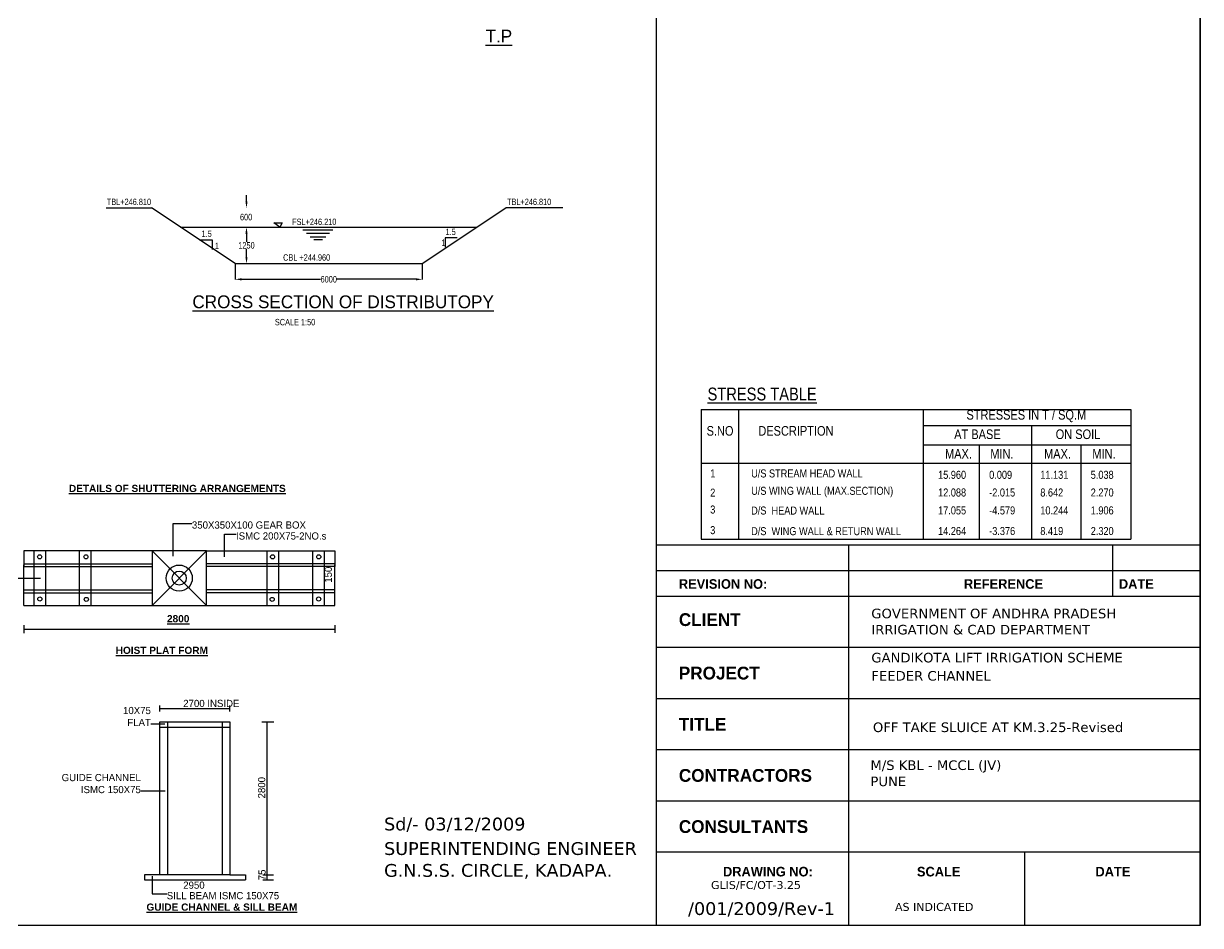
# Model space of a CAD drawing. Header units: inches. Extents: x -392027 to 80613, y -22027 to 270759.
# Drawn here: x -359664 to -322887, y 221522 to 249727 of the extents above; entities that cross this region are included whole.
import ezdxf

# ---------------------------------------------------------------- set-up
doc = ezdxf.new("R2010")
doc.units = ezdxf.units.IN
doc.header["$MEASUREMENT"] = 0
for name, color, linetype in [('head wall', 4, 'Continuous'), ('main canal', 1, 'Continuous'), ('walls', 130, 'Continuous')]:
    doc.layers.add(name, color=color, linetype=linetype)
doc.styles.add('ARIAL NARROW', font='ARIALN.TTF')
doc.styles.add('CITYBLUEPR', font='cityb___.ttf')
doc.styles.add('VERDANA', font='verdana.ttf')
doc.dimstyles.get("Standard").update_dxf_attribs({"dimtxt": 0.18, "dimasz": 0.18, "dimexe": 0.18, "dimexo": 0.0625, "dimgap": 0.09, "dimtad": 0, "dimtih": 1, "dimtoh": 1, "dimdec": 4, "dimzin": 0, "dimdsep": 46, "dimtxsty": 'Standard', "dimcen": 0.09, "dimadec": 0, "dimazin": 0, "dimtfac": 1, "dimtdec": 4, "dimtofl": 0, "dimtmove": 0, "dimatfit": 3, "dimfxl": 1, "dimtolj": 1, "dimtzin": 0, "dimarcsym": 0})

# ---------------------------------------------------------------- blocks, each defined once
blk = doc.blocks.new('*D49')
at = {"layer": 'Defpoints', "color": 0, "transparency": 16777216}
for p in [(-353052, 242219), (-347203, 242219), (-347203, 241728)]:
    blk.add_point(p, dxfattribs=at)
at = {"layer": 'walls', "color": 0, "lineweight": -2, "transparency": 16777216}
for p, q in [((-353052, 242219), (-353052, 241727)), ((-347203, 242219), (-347203, 241727)), ((-352852, 241728), (-350382, 241728)), ((-347403, 241728), (-349872, 241728))]:
    blk.add_line(p, q, dxfattribs=at)
at = {"layer": 'walls', "color": 0, "transparency": 16777216}
for points in [[(-352852, 241761), (-352852, 241694), (-353052, 241728)], [(-347403, 241761), (-347403, 241694), (-347203, 241728)]]:
    blk.add_solid(points, dxfattribs=at)
at = {"layer": 'walls', "color": 0, "transparency": 16777216, "insert": (-350127, 241728), "char_height": 200, "attachment_point": 5, "style": 'ARIAL NARROW'}
blk.add_mtext('\\A1;6000', dxfattribs=at)
blk = doc.blocks.new('*D27')
at = {"layer": 'Defpoints', "color": 0, "transparency": 16777216}
for p in [(-352888, 243359), (-352953, 242219), (-352697, 242219)]:
    blk.add_point(p, dxfattribs=at)
at = {"layer": 'walls', "color": 0, "lineweight": -2, "transparency": 16777216}
for p, q in [((-352888, 243359), (-352697, 243359)), ((-352697, 243159), (-352697, 242901)), ((-352697, 242419), (-352697, 242677)), ((-352953, 242219), (-352697, 242219))]:
    blk.add_line(p, q, dxfattribs=at)
at = {"layer": 'walls', "color": 0, "transparency": 16777216}
for points in [[(-352730, 243159), (-352664, 243159), (-352697, 243359)], [(-352730, 242419), (-352664, 242419), (-352697, 242219)]]:
    blk.add_solid(points, dxfattribs=at)
at = {"layer": 'walls', "color": 0, "transparency": 16777216, "insert": (-352697, 242789), "char_height": 200, "attachment_point": 5, "style": 'ARIAL NARROW'}
blk.add_mtext('\\A1;1250', dxfattribs=at)
blk = doc.blocks.new('*D28')
at = {"layer": 'Defpoints', "color": 0, "transparency": 16777216}
for p in [(-352697, 243959), (-352697, 243959), (-352974, 243359)]:
    blk.add_point(p, dxfattribs=at)
at = {"layer": 'walls', "color": 0, "lineweight": -2, "transparency": 16777216}
for p, q in [((-352697, 244159), (-352697, 244359)), ((-352698, 243959), (-352698, 243959)), ((-352974, 243359), (-352697, 243359)), ((-352697, 243159), (-352697, 242959))]:
    blk.add_line(p, q, dxfattribs=at)
at = {"layer": 'walls', "color": 0, "transparency": 16777216}
for points in [[(-352731, 244159), (-352664, 244159), (-352697, 243959)], [(-352731, 243159), (-352664, 243159), (-352697, 243359)]]:
    blk.add_solid(points, dxfattribs=at)
at = {"layer": 'walls', "color": 0, "transparency": 16777216, "insert": (-352708, 243673), "char_height": 200, "attachment_point": 5, "style": 'ARIAL NARROW'}
blk.add_mtext('\\A1;600', dxfattribs=at)

msp = doc.modelspace()

# ---------------------------------------------------------------- linework, layer by layer
at = {"color": 0}
for p, q in [((-338491.5, 237652.1), (-325066.3, 237652.1)), ((-338491.5, 237652.1), (-338491.5, 233603.3)), ((-337326.4, 237652.1), (-337326.4, 233603.3)), ((-331553.8, 237652.1), (-331553.8, 233603.3)), ((-325066.3, 237652.1), (-325066.3, 233603.3)), ((-331553.8, 237159.3), (-325066.3, 237159.3)), ((-328164.4, 237159.3), (-328164.4, 233603.3)), ((-331553.8, 236550.7), (-325066.3, 236550.7)), ((-329806.2, 236550.7), (-329806.2, 233603.3)), ((-326628.6, 236550.7), (-326628.6, 233603.3)), ((-338491.5, 235974.1), (-325066.3, 235974.1)), ((-338491.5, 233603.3), (-325066.3, 233603.3)), ((-355649.2, 233233.9), (-359658.7, 233233.9)), ((-359658.7, 233233.9), (-359658.7, 232747.9)), ((-359334, 231532.9), (-359334, 233233.9)), ((-358969.5, 231532.9), (-358969.5, 233233.9)), ((-357910.2, 231532.9), (-357910.2, 233233.9)), ((-357545.7, 231532.9), (-357545.7, 233233.9)), ((-355649.2, 233233.9), (-353948.2, 231532.9)), ((-355649.2, 231532.9), (-353948.2, 233233.9)), ((-355649.2, 233233.9), (-355649.2, 231532.9)), ((-353948.2, 233233.9), (-355649.2, 233233.9)), ((-353948.2, 231532.9), (-353948.2, 233233.9)), ((-353948.2, 233233.9), (-349938.7, 233233.9)), ((-352051.7, 231532.9), (-352051.7, 233233.9)), ((-351687.2, 231532.9), (-351687.2, 233233.9)), ((-350627.9, 231532.9), (-350627.9, 233233.9)), ((-350263.4, 231532.9), (-350263.4, 233233.9)), ((-349938.7, 233233.9), (-349938.7, 232747.9)), ((-339897.3, 233424.6), (-322887.1, 233424.6)), ((-333887.1, 233424.6), (-333887.1, 221521.8)), ((-325637.1, 233424.6), (-325637.1, 231824.6)), ((-359658.7, 232833.8), (-355649.2, 232833.8)), ((-359658.7, 231532.9), (-359658.7, 232803)), ((-349938.7, 232833.8), (-353948.2, 232833.8)), ((-349938.7, 231532.9), (-349938.7, 232803)), ((-359658.7, 232747.9), (-355649.2, 232747.9)), ((-349938.7, 232747.9), (-353948.2, 232747.9)), ((-339897.2, 232624.6), (-322887.1, 232624.6)), ((-359658.7, 232018.9), (-355649.2, 232018.9)), ((-359658.7, 231919), (-355649.2, 231919)), ((-349938.7, 232018.9), (-353948.2, 232018.9)), ((-349938.7, 231919), (-353948.2, 231919)), ((-339897.2, 231824.6), (-322900.1, 231824.6)), ((-359658.7, 231532.9), (-349938.7, 231532.9)), ((-359658.7, 231532.9), (-359070, 231532.9)), ((-354798.7, 231532.9), (-353948.2, 231532.9)), ((-359658.7, 230908.1), (-359658.7, 230664.6)), ((-359658.7, 230791), (-349938.7, 230791)), ((-349938.7, 230912.8), (-349938.7, 230669.3)), ((-339897.2, 230224.6), (-322900.1, 230224.6)), ((-355399.8, 228217.3), (-355399.8, 228398.8)), ((-353212.8, 228217.3), (-353212.8, 228398.8)), ((-339897.1, 228624.6), (-322900.1, 228624.6)), ((-355399.8, 228309.7), (-353212.8, 228309.7)), ((-355399.8, 223110.7), (-355399.8, 227889.7)), ((-355399.8, 227889.7), (-353212.8, 227889.7)), ((-355399.8, 227727.7), (-353212.8, 227727.7)), ((-355156.8, 223110.7), (-355156.8, 227889.7)), ((-353455.8, 227889.7), (-353455.8, 223110.7)), ((-353212.8, 227889.7), (-353212.8, 223110.7)), ((-352214.9, 227889.7), (-351847.2, 227889.7)), ((-352060.2, 227889.7), (-352060.2, 222948.7)), ((-339897.1, 227024.6), (-322900.1, 227024.6)), ((-339897.1, 225424.6), (-322900.1, 225424.6)), ((-339897, 223824.6), (-322900.1, 223824.6)), ((-328387.1, 223824.6), (-328387.1, 221521.8)), ((-355885.8, 223110.7), (-355885.8, 222948.7)), ((-355399.8, 223110.7), (-355885.8, 223110.7)), ((-355885.8, 222948.7), (-352726.8, 222948.7)), ((-353212.8, 223110.7), (-355399.8, 223110.7)), ((-353212.8, 223110.7), (-352726.8, 223110.7)), ((-352726.8, 223110.7), (-352726.8, 222948.7)), ((-352191.2, 223110.7), (-351847.9, 223110.7)), ((-352191.2, 222945), (-351847.9, 222945))]:
    msp.add_line(p, q, dxfattribs=at)
for centre, radius in [((-359159, 233050.7), 64.3), ((-357714.6, 233050.7), 64.3), ((-351882.7, 233050.7), 64.3), ((-350438.3, 233050.7), 64.3), ((-354798.7, 232383.4), 409.1), ((-354798.7, 232383.4), 220.4), ((-359154.2, 231730), 64.3), ((-357703.4, 231718.8), 64.3), ((-351893.9, 231718.8), 64.3), ((-350443.2, 231730), 64.3)]:
    msp.add_circle(centre, radius, dxfattribs=at)
at = {"layer": 'head wall', "color": 0}
msp.add_lwpolyline([(-322900.1, 221521.8), (-392026.7, 221521.8), (-392026.7, 270759.1), (-322900.1, 270759.1)], close=True, dxfattribs=at)
at = {"layer": 'main canal', "color": 0}
for p, q in [((-339898.1, 270759.1), (-339897, 221521.8)), ((-322900.1, 221521.8), (-322900.6, 255426.2)), ((-322900.6, 249431.6), (-322900.1, 231049.9))]:
    msp.add_line(p, q, dxfattribs=at)
at = {"layer": 'walls', "color": 0}
for p, q in [((-357087, 243959), (-355662, 243959)), ((-353051.5, 242218.7), (-355662, 243959)), ((-347202.7, 242218.7), (-344592.2, 243959)), ((-342808.4, 243959), (-344592.2, 243959)), ((-351657.1, 243359), (-351845.8, 243499.5)), ((-351845.8, 243499.5), (-351579.4, 243499.5)), ((-351579.4, 243499.5), (-351657.1, 243359)), ((-354762, 243359), (-345492.2, 243359)), ((-350940.2, 243275.2), (-349997.2, 243275.2)), ((-350822.8, 243173), (-350106.5, 243173)), ((-354169.2, 242961.2), (-353766.2, 242961.2)), ((-353766.2, 242961.2), (-353766.2, 242665)), ((-350705.3, 243061.6), (-350215.8, 243061.6)), ((-350587.9, 242968.6), (-350325.1, 242968.6)), ((-346112.4, 243028.5), (-346490.5, 243028.5)), ((-346490.5, 243028.5), (-346490.5, 242730.5)), ((-353051.5, 242218.7), (-347202.7, 242218.7))]:
    msp.add_line(p, q, dxfattribs=at)

# ---------------------------------------------------------------- texts
at = {"color": 0}
for s, height, style, p in [('%%USTRESS TABLE', 400, 'ARIAL NARROW', (-338289.7, 237940.8)), ('       STRESSES IN T / SQ.M', 300, 'ARIAL NARROW', (-330868.9, 237342)), ('S.NO', 300, 'ARIAL NARROW', (-338319.1, 236839.3)), ('DESCRIPTION ', 300, 'ARIAL NARROW', (-336702.5, 236839.3)), ('   AT BASE                  ON SOIL', 300, 'ARIAL NARROW', (-330868.9, 236733.4)), ('MAX.      MIN.          MAX.       MIN.', 300, 'ARIAL NARROW', (-330868.9, 236120.3)), ('1', 250, 'ARIAL NARROW', (-338207, 235532.6)), ('U/S STREAM HEAD WALL', 250, 'ARIAL NARROW', (-336926.7, 235532.6)), ('15.960', 250, 'ARIAL NARROW', (-331086.2, 235490)), ('0.009', 250, 'ARIAL NARROW', (-329489.3, 235490)), ('11.131', 250, 'ARIAL NARROW', (-327892.3, 235490)), ('5.038', 250, 'ARIAL NARROW', (-326316.6, 235490)), ('2', 250, 'ARIAL NARROW', (-338207, 234932.6)), ('U/S WING WALL (MAX.SECTION)', 250, 'ARIAL NARROW', (-336926.7, 234989.4)), ('12.088', 250, 'ARIAL NARROW', (-331086.2, 234936.8)), ('-2.015', 250, 'ARIAL NARROW', (-329489.3, 234936.8)), ('8.642', 250, 'ARIAL NARROW', (-327892.3, 234936.8)), ('2.270', 250, 'ARIAL NARROW', (-326316.6, 234936.8)), ('3', 250, 'ARIAL NARROW', (-338207, 234404.7)), ('D/S  HEAD WALL', 250, 'ARIAL NARROW', (-336926.7, 234372.4)), ('17.055', 250, 'ARIAL NARROW', (-331086.2, 234376.6)), ('-4.579', 250, 'ARIAL NARROW', (-329489.3, 234376.6)), ('10.244', 250, 'ARIAL NARROW', (-327892.3, 234376.6)), ('1.906', 250, 'ARIAL NARROW', (-326316.6, 234376.6)), ('3', 250, 'ARIAL NARROW', (-338207, 233759.7)), ('D/S  WING WALL & RETURN WALL', 250, 'ARIAL NARROW', (-336926.7, 233727.3)), ('14.264', 250, 'ARIAL NARROW', (-331086.2, 233731.5)), ('-3.376', 250, 'ARIAL NARROW', (-329489.3, 233731.5)), ('8.419', 250, 'ARIAL NARROW', (-327892.3, 233731.5)), ('2.320', 250, 'ARIAL NARROW', (-326316.6, 233731.5)), ('REVISION NO:', 300, 'CITYBLUEPR', (-339186.5, 232051)), ('REFERENCE', 300, 'CITYBLUEPR', (-330279, 232051)), ('DATE', 300, 'CITYBLUEPR', (-325436.5, 232051)), ('GOVERNMENT OF ANDHRA PRADESH', 300, 'VERDANA', (-333172, 231127.9)), ('CLIENT', 400, 'CITYBLUEPR', (-339186.5, 230886.4)), ('IRRIGATION & CAD DEPARTMENT', 300, 'VERDANA', (-333172, 230622.3)), ('GANDIKOTA LIFT IRRIGATION SCHEME', 300, 'VERDANA', (-333171.1, 229748)), ('PROJECT', 400, 'CITYBLUEPR', (-339186.5, 229214.5)), ('FEEDER CHANNEL', 300, 'VERDANA', (-333171.1, 229178.4)), ('TITLE', 400, 'CITYBLUEPR', (-339186.5, 227614.5)), ('OFF TAKE SLUICE AT KM.3.25-Revised', 300, 'VERDANA', (-333122.2, 227570.3)), ('M/S KBL - MCCL (JV)', 300, 'VERDANA', (-333200.4, 226384.2)), ('CONTRACTORS', 400, 'CITYBLUEPR', (-339186.5, 226014.5)), ('PUNE', 300, 'VERDANA', (-333200.4, 225878.6)), ('CONSULTANTS', 400, 'CITYBLUEPR', (-339186.5, 224414.5)), ('DRAWING NO:', 300, 'CITYBLUEPR', (-337807.7, 223055.6)), ('SCALE', 300, 'CITYBLUEPR', (-331747.2, 223055.6)), ('DATE', 300, 'CITYBLUEPR', (-326169.4, 223055.6)), ('GLIS/FC/OT-3.25', 250, 'VERDANA', (-338181.6, 222662.1)), ('/001/2009/Rev-1', 400, 'VERDANA', (-338898.2, 221850.6)), ('AS INDICATED', 250, 'VERDANA', (-332430.5, 221978.2))]:
    msp.add_text(s, height=height, dxfattribs=dict(at, style=style)).set_placement(p)
for s, p in [('150', (-350029, 232239.1)), ('2800', (-352111.7, 225495.5)), ('75', (-352099.6, 222934.6))]:
    msp.add_text(s, height=225, rotation=90, dxfattribs=at).set_placement(p)
for s, p in [('2700 INSIDE', (-354673.7, 228353)), ('2950', (-354673.7, 222670.2))]:
    msp.add_text(s, height=225, dxfattribs=at).set_placement(p)
at = {"lineweight": 9, "style": 'VERDANA'}
for s, p in [('Sd/- 03/12/2009', (-348397.1, 224494.8)), ('SUPERINTENDING ENGINEER', (-348397.1, 223727.1)), ('G.N.S.S. CIRCLE, KADAPA.', (-348397.1, 223044.2))]:
    msp.add_text(s, height=400, dxfattribs=at).set_placement(p)
at = {"color": 0, "char_height": 225, "attachment_point": 1}
for s, insert, width in [('{\\fArial|b1|i0|c0|p34;\\LDETAILS OF SHUTTERING ARRANGEMENTS}', (-358245.5, 235301.5), 14908.28), ('{\\fArial|b1|i0|c0|p34;\\L2800}', (-355180.8, 231228), 7088.341), ('{\\fArial|b1|i0|c0|p34;\\LHOIST PLAT FORM}', (-356783.7, 230239), 7088.341), ('{\\fArial|b1|i0|c0|p34;\\LGUIDE CHANNEL & SILL BEAM}', (-355822.6, 222209.3), 7088.341)]:
    msp.add_mtext(s, dxfattribs=dict(at, insert=insert, width=width))
at = {"color": 0, "char_height": 225}
for s, insert, attachment_point in [('\\A1;350X350X100 GEAR BOX', (-354402.3, 234157.4), 1), ('\\A1;ISMC 200X75-2NO.s', (-353024.6, 233814.6), 1), ('10X75\\P FLAT', (-355684.6, 227756.3), 9), ('\\A1;GUIDE CHANNEL\\PISMC 150X75', (-355998.8, 225656.9), 9), ('\\A1;SILL BEAM ISMC 150X75', (-355188.3, 222567), 1)]:
    msp.add_mtext(s, dxfattribs=dict(at, insert=insert, attachment_point=attachment_point))
at = {"layer": 'head wall', "color": 0, "insert": (-351553, 242510.1), "char_height": 200, "width": 1633.217, "attachment_point": 1, "style": 'ARIAL NARROW'}
msp.add_mtext('CBL +244.960', dxfattribs=at)
at = {"layer": 'main canal', "color": 0, "char_height": 200, "width": 2125.56, "attachment_point": 1, "style": 'ARIAL NARROW'}
for s, insert in [('TBL+246.810', (-357061, 244249.8)), ('TBL+246.810', (-344556, 244249.8)), ('FSL+246.210', (-351270.3, 243626.2))]:
    msp.add_mtext(s, dxfattribs=dict(at, insert=insert))
at = {"layer": 'walls', "color": 0, "style": 'ARIAL NARROW'}
for s, insert, char_height, width, attachment_point in [('{\\fCityBlueprint|b0|i0|c2|p2;\\LT.P}', (-344811.7, 249533.7), 400, 9058.507, 2), ('1.5', (-354100.5, 243253.6), 200, 623.646, 1), ('1.5', (-346476.3, 243311.9), 200, 481.885, 1), ('1', (-353685.1, 242871.5), 200, 384.68, 1), ('1', (-346605.7, 242974.1), 200, 239.885, 1), ('{\\fCityBlueprint|b0|i0|c2|p2;\\LCROSS SECTION OF DISTRIBUTOPY}', (-354387.9, 241225.1), 400, 9949.875, 1), ('SCALE 1:50', (-351809, 240490), 200, 2112.634, 1)]:
    msp.add_mtext(s, dxfattribs=dict(at, insert=insert, char_height=char_height, width=width, attachment_point=attachment_point))

# ---------------------------------------------------------------- dimensions: what is measured, and where the dimension line sits
at = {"layer": 'walls', "color": 0}
dim = msp.add_linear_dim(base=(-352697.5, 243959), p1=(-352974.3, 243359), p2=(-352697.5, 243959), angle=90, text='600', dimstyle='Standard', override={"dimtxt": 200, "dimasz": 200, "dimgap": 10, "dimdec": 0, "dimlfac": 0.5, "dimtxsty": 'ARIAL NARROW', "dimtmove": 2}, dxfattribs=at)
dim.commit()
dim.dimension.update_dxf_attribs({"geometry": '*D28', "text_midpoint": (-352707.8, 243672.7), "dimtype": 160})
dim = msp.add_linear_dim(base=(-352696.9, 242218.7), p1=(-352888.3, 243359), p2=(-352953.5, 242218.7), angle=90, text='1250', dimstyle='Standard', override={"dimtxt": 200, "dimasz": 200, "dimgap": 10, "dimdec": 0, "dimlfac": 0.5, "dimtxsty": 'ARIAL NARROW'}, dxfattribs=at)
dim.commit()
dim.dimension.update_dxf_attribs({"geometry": '*D27', "text_midpoint": (-352696.9, 242788.8)})
dim = msp.add_linear_dim(base=(-347202.7, 241727.5), p1=(-353051.5, 242218.7), p2=(-347202.7, 242218.7), text='6000', dimstyle='Standard', override={"dimtxt": 200, "dimasz": 200, "dimgap": 10, "dimdec": 0, "dimlfac": 0.5, "dimtxsty": 'ARIAL NARROW'}, dxfattribs=at)
dim.commit()
dim.dimension.update_dxf_attribs({"geometry": '*D49', "text_midpoint": (-350127.1, 241727.5)})

# ---------------------------------------------------------------- leaders
at = {"color": 0, "annotation_type": 0, "has_hookline": 1}
for points, hookline_direction in [([(-354991.4, 233067.1), (-354991.4, 234096.6), (-354402.5, 234096.6)], 0), ([(-353384.6, 233051.2), (-353384.6, 233753.8), (-353024.8, 233753.8)], 0), ([(-359137, 232367.4), (-359925.4, 232367.4)], 1), ([(-355244.8, 227817), (-355684.4, 227817)], 1), ([(-355243.4, 225717.7), (-355998.6, 225717.7)], 1), ([(-355641.7, 223064.3), (-355641.7, 222506.3), (-355188.5, 222506.3)], 0)]:
    msp.add_leader(points, dimstyle='Standard', override={"dimgap": 0.09, "dimtad": 0}, dxfattribs=dict(at, hookline_direction=hookline_direction))

doc.saveas('drawing.dxf')
